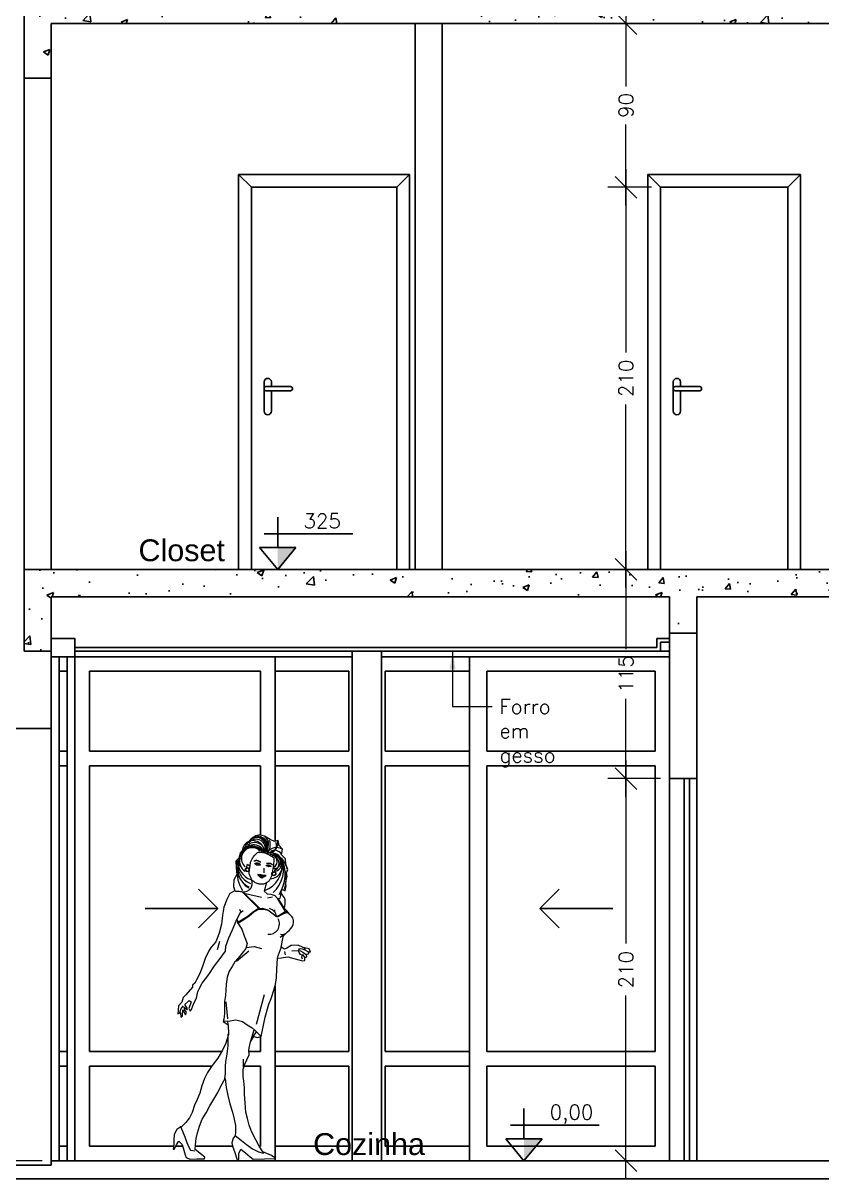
# Model space of a CAD drawing. Header units: millimetres. Extents: x -4228 to 27092, y -6721 to 984.
# Drawn here: x 6082 to 6521, y -5271 to -4635 of the extents above; entities that cross this region are included whole.
import ezdxf
from ezdxf.enums import TextEntityAlignment as Align

# ---------------------------------------------------------------- set-up
doc = ezdxf.new("R2010")
doc.units = ezdxf.units.MM
doc.header["$LTSCALE"] = 50
doc.layers.get('0').update_dxf_attribs({"lineweight": 0})
for name, color, linetype in [('cobertura', 2, 'Continuous'), ('cota', 1, 'Continuous'), ('esquadrias', 3, 'Continuous'), ('gesso', 7, 'Continuous'), ('HACHURA', 2, 'Continuous'), ('hatch', 2, 'Continuous'), ('PAREDES', 6, 'Continuous'), ('PAREDES3', 2, 'Continuous'), ('PENA01', 3, 'Continuous'), ('PENA02', 2, 'Continuous'), ('piso', 2, 'Continuous'), ('TEXTO', 7, 'Continuous')]:
    doc.layers.add(name, color=color, linetype=linetype)
doc.styles.add('ARIAL', font='arial.ttf')
doc.styles.add('COTA', font='simplex.shx')
doc.styles.add('ROMANS', font='romans.shx')
doc.dimstyles.new('1_50', dxfattribs={"dimscale": 0, "dimtxt": 8, "dimasz": 12, "dimexe": 10, "dimexo": 5, "dimgap": 4, "dimtad": 0, "dimdec": 0, "dimzin": 1, "dimdsep": 46, "dimtxsty": 'ROMANS', "dimblk": 'OBLIQUE', "dimcen": 10, "dimdle": 10, "dimclrd": 1, "dimclre": 1, "dimclrt": 7, "dimaunit": 1, "dimadec": 0, "dimazin": 0, "dimtm": 1e-09, "dimtfac": 1, "dimtdec": 0, "dimtmove": 2, "dimatfit": 3, "dimldrblk": 'OBLIQUE', "dimfxl": 1, "dimtolj": 1, "dimtzin": 0, "dimarcsym": 0})
doc.dimstyles.new('LEADER_50', dxfattribs={"dimscale": 0, "dimtxt": 8, "dimasz": 10, "dimexe": 10, "dimexo": 5, "dimgap": 4, "dimtad": 0, "dimdec": 0, "dimzin": 1, "dimdsep": 46, "dimtxsty": 'ROMANS', "dimcen": 10, "dimdle": 10, "dimclrd": 9, "dimclre": 9, "dimclrt": 7, "dimaunit": 1, "dimadec": 0, "dimazin": 0, "dimtm": 1e-09, "dimtfac": 1, "dimtdec": 0, "dimtmove": 2, "dimatfit": 3, "dimfxl": 1, "dimtolj": 1, "dimtzin": 0, "dimarcsym": 0})

# ---------------------------------------------------------------- blocks, each defined once
blk = doc.blocks.new('_OBLIQUE')
at = {"color": 0, "linetype": 'ByBlock'}
blk.add_line((-0.5, -0.5), (0.5, 0.5), dxfattribs=at)
blk = doc.blocks.new('*D66')
at = {"layer": 'cota', "color": 1, "linetype": 'Continuous', "lineweight": -2}
for p, q in [((6413.42, -4715.71), (6413.42, -4816.42)), ((6427.44, -4725.71), (6403.42, -4725.71)), ((6413.42, -4945.71), (6413.42, -4844.99)), ((6417.05, -4935.71), (6403.42, -4935.71))]:
    blk.add_line(p, q, dxfattribs=at)
at = {"layer": 'Defpoints', "color": 0, "linetype": 'Continuous', "lineweight": 30}
for p in [(6432.44, -4725.71), (6413.42, -4935.71), (6422.05, -4935.71)]:
    blk.add_point(p, dxfattribs=at)
at = {"layer": 'cota', "color": 1, "linetype": 'Continuous', "lineweight": -2, "xscale": 12, "yscale": 12, "zscale": 12}
for p, rotation in [((6413.42, -4725.71), 90), ((6413.42, -4935.71), 270)]:
    blk.add_blockref('_OBLIQUE', p, dxfattribs=dict(at, rotation=rotation))
at = {"layer": 'cota', "color": 7, "linetype": 'Continuous', "lineweight": 30, "insert": (6413.42, -4830.71), "char_height": 8, "attachment_point": 5, "rotation": 90, "style": 'ROMANS'}
blk.add_mtext('\\A1;210', dxfattribs=at)
blk = doc.blocks.new('MAÇANETA')
at = {"layer": 'PENA01', "linetype": 'Continuous', "lineweight": 30}
for p, q in [((-4.49, 194.51), (-4.49, -15.49)), ((-13.49, 69.51), (-13.49, 69.51))]:
    blk.add_line(p, q, dxfattribs=at)
at = {"layer": 'PENA01', "linetype": 'Continuous', "lineweight": 30, "flags": 128}
for points in [[(-15.49, 85.01), (-15.49, 87.51, -0.414214), (-13.49, 89.51, -0.414214), (-11.49, 87.51), (-11.49, 71.51)], [(-15.49, 71.51), (-15.49, 82.67, -0.414214)]]:
    blk.add_lwpolyline(points, format="xyb", dxfattribs=at)
at = {"layer": 'PENA01', "linetype": 'Continuous', "lineweight": 30}
for start, end in [(180, 270), (270, 0)]:
    blk.add_arc((-13.49, 71.51), 2, start, end, dxfattribs=at)
at = {"layer": 'PENA02', "linetype": 'Continuous', "lineweight": 30, "flags": 128}
blk.add_lwpolyline([(-11.44, 84.01), (-11.44, 83.67, -0.414214), (-12.44, 82.67), (-26.01, 82.67, -0.414214), (-27.01, 83.67), (-27.01, 84.01, -0.414214), (-26.01, 85.01), (-12.44, 85.01, -0.414214)], format="xyb", close=True, dxfattribs=at)
blk = doc.blocks.new('Maçaneta_01')
at = {"layer": 'cobertura', "linetype": 'Continuous', "lineweight": 30, "xscale": -1}
blk.add_blockref('MAÇANETA', (-17199.69, -15067.91), dxfattribs=at)
blk = doc.blocks.new('A$C09BD5356')
at = {"color": 3}
for p, q in [((-2007.7, 2128.61), (-1999.16, 2119.9)), ((-1992.03, 2125.88), (-1994.66, 2125.35)), ((-1989.31, 2125), (-1985.37, 2118.32)), ((-1985.31, 2106.65), (-1987.9, 2104.86)), ((-2010.75, 2092.43), (-2004.46, 2097.88)), ((-2015.45, 2062.25), (-2016.21, 2071.08)), ((-2000.43, 2059.36), (-1996.21, 2074.93)), ((-2015.25, 2059.27), (-2015.34, 2060.94))]:
    blk.add_line(p, q, dxfattribs=at)
for points in [[(-2002.85, 2002.95), (-2004.25, 2006.6), (-2005.08, 2009.97), (-2005.95, 2013.37), (-2006.35, 2018.17), (-2006.71, 2022.84), (-2006.59, 2026.09), (-2007.03, 2029.52), (-2007.34, 2032.1), (-2007.42, 2035.95), (-2006.53, 2038.42), (-2005.38, 2040.82), (-2004.2, 2043.46), (-2004.4, 2045.9), (-2004.08, 2047.7), (-2003.57, 2050.21), (-2001.82, 2053.02), (-1999.8, 2052.49), (-1997.96, 2052.9), (-1995.76, 2063.14), (-1993.89, 2069.98), (-1992.74, 2072.8), (-1991.34, 2077.17), (-1990.4, 2080.25), (-1989.96, 2083.71), (-1989.7, 2088.44), (-1989.54, 2090.95), (-1989.41, 2093.99), (-1987.19, 2094.12), (-1983.97, 2094.74), (-1980.8, 2093.76), (-1977.44, 2093.01), (-1976.1, 2092.51), (-1975.01, 2092.79), (-1975.1, 2094.37), (-1974.04, 2094.72), (-1974.21, 2095.85), (-1973.01, 2096.34), (-1973.08, 2097.26), (-1972.05, 2097.25), (-1972.82, 2098.81), (-1975.89, 2099.6), (-1978.5, 2100.75), (-1982.21, 2100.55), (-1984.41, 2099.26), (-1985.76, 2098.74), (-1987.48, 2099.73), (-1986.32, 2105.14), (-1986.18, 2105.59), (-1985.54, 2106.44), (-1984.72, 2107.22), (-1984.08, 2107.78), (-1983.26, 2108.44), (-1982.34, 2109.54), (-1981.6, 2110.31), (-1981.24, 2111.54), (-1980.98, 2112.6), (-1981.02, 2113.63), (-1981.25, 2115.04), (-1982.06, 2115.97), (-1982.98, 2116.78), (-1983.75, 2117.95), (-1984.55, 2118.77), (-1985.68, 2119.97), (-1985.38, 2122.41), (-1985.3, 2124.49), (-1985.62, 2125.59), (-1986.74, 2126.97), (-1987.58, 2128.47), (-1986.94, 2129.95), (-1985.35, 2129.27), (-1984.74, 2131.85), (-1985.19, 2133.15), (-1984.32, 2136.72), (-1984.7, 2138.66), (-1984.02, 2140.42), (-1984.92, 2143.15), (-1985.19, 2145.91), (-1987.34, 2148.11), (-1986.76, 2151.12), (-1988.47, 2152.99), (-1989.03, 2155.65), (-1990.91, 2155.1), (-1993.26, 2156.1), (-1996.12, 2157.77), (-1998.62, 2158.49), (-2000.68, 2158.07), (-2003.12, 2156.53), (-2005.68, 2153.69), (-2007.18, 2150.9), (-2008.96, 2149.04), (-2009.53, 2146.32), (-2011.17, 2144.77), (-2011.08, 2141.52), (-2010.71, 2137.81), (-2012.21, 2134.96), (-2012.34, 2131.43), (-2011.78, 2129.23), (-2014.36, 2127.86), (-2015.97, 2124.72), (-2017.48, 2120.74), (-2018.14, 2116.44), (-2018.76, 2111.78), (-2019.91, 2106.98), (-2021.74, 2102.57), (-2024.06, 2099.78), (-2025.41, 2097.81), (-2027.2, 2093.79), (-2028.59, 2089.67), (-2030.06, 2086.03), (-2031.74, 2082.61), (-2032.63, 2080.89), (-2033.91, 2079.91), (-2033.81, 2078.74), (-2037.4, 2074.7), (-2038.82, 2073.43), (-2039.4, 2070.89), (-2041.17, 2069.06), (-2041.51, 2064.86), (-2040.2, 2065.59), (-2040.03, 2063.15), (-2039.15, 2063.81), (-2038.92, 2066.89), (-2037.55, 2064.37), (-2036.98, 2065.79), (-2037.89, 2066.74), (-2038.28, 2068.3), (-2036.83, 2066.88), (-2036.48, 2067.48), (-2037.85, 2069.75), (-2035.54, 2071.75), (-2034.52, 2071.18), (-2035.77, 2067.58), (-2035.11, 2066.28), (-2034.36, 2067.08), (-2033.21, 2070.47), (-2031.83, 2073.11), (-2031.17, 2076.53), (-2028.75, 2080.83), (-2025.33, 2085.37), (-2022.34, 2089.88), (-2019.45, 2093.86), (-2016.68, 2097.59), (-2016.38, 2100.24), (-2014.81, 2104.65), (-2013.12, 2108.46), (-2011.66, 2111.84), (-2010.59, 2114.45), (-2010.1, 2113.17), (-2010.45, 2112.75), (-2008.07, 2109.11), (-2006.89, 2105.6), (-2005.31, 2101.59), (-2005.89, 2099.05), (-2007.88, 2096.63), (-2009.95, 2094.06), (-2011.69, 2092.06), (-2013.19, 2089.59), (-2014.61, 2087.16), (-2015.79, 2083.98), (-2016.27, 2080.41), (-2016.39, 2077.27), (-2016.55, 2074.41), (-2017.1, 2071.27), (-2017.15, 2067.7), (-2017.16, 2064.87), (-2017.46, 2062.12), (-2017.75, 2060.74), (-2015.18, 2059.14), (-2015.07, 2054.01), (-2016.5, 2049.57), (-2018.15, 2045.8), (-2020.6, 2041.7), (-2023.56, 2037.87), (-2026.02, 2034.07), (-2027.52, 2030.97), (-2028.91, 2027.09), (-2030.03, 2023.38), (-2031.42, 2019.96), (-2032.82, 2017.07), (-2034.04, 2013.23), (-2035.4, 2010.48), (-2037.35, 2007.87), (-2039.41, 2005.8), (-2039.95, 2005.77), (-2042.17, 2004.33), (-2043.47, 2001.75), (-2043.63, 1998.75), (-2043.74, 1996.17), (-2043.93, 1994.05), (-2043.47, 1993.91), (-2042.26, 1996.23), (-2041.04, 1998.13), (-2039.25, 1996.36), (-2038.41, 1993.43), (-2037.76, 1990.98), (-2037.2, 1989.6), (-2035.26, 1988.82), (-2031.65, 1989.01), (-2027.63, 1988.92), (-2027.45, 1989.87), (-2032.55, 1993.75), (-2032.36, 1996.29), (-2031.88, 1999.64), (-2031.27, 2002.57), (-2030.22, 2006.03), (-2028.83, 2009.7), (-2026.69, 2013.05), (-2024.77, 2016.71), (-2022.66, 2020.09), (-2020.67, 2023.58), (-2019.05, 2026.9), (-2016.7, 2030.98), (-2016.27, 2026.28), (-2015.33, 2022.13), (-2014.34, 2017.75), (-2012.87, 2013.33), (-2012.01, 2009.65), (-2011.32, 2006.36), (-2011.33, 2003.11), (-2011.45, 2001.06), (-2012.55, 1999.72), (-2013.24, 1997.35), (-2012.76, 1995.09), (-2011.81, 1992.86), (-2010.49, 1988.48), (-2009.64, 1988.64), (-2009.55, 1991.79), (-2008.62, 1993.91), (-2006.06, 1992.13), (-2003.74, 1990.03), (-2002.05, 1988.72), (-1990.24, 1989.11), (-1992.56, 1990.72), (-1997.04, 1992.65), (-1998.9, 1995.51), (-2000.79, 1998.81)], [(-1998.28, 2142.87), (-1998.91, 2143.44), (-1999.87, 2143.62), (-2001.07, 2143.34), (-2000.62, 2142.84), (-1999.38, 2142.84)], [(-1995.35, 2142.46), (-1994.15, 2142.74), (-1993.37, 2142.35), (-1992.7, 2141.92), (-1993.97, 2141.86), (-1994.86, 2142.08)]]:
    blk.add_lwpolyline(points, close=True, dxfattribs=at)
blk.add_lwpolyline([(-2011.43, 2128.98, -0.020284), (-2009.93, 2129.01, -0.026411), (-2008.78, 2128.93, -0.02537), (-2007.52, 2128.72, 0.052201), (-2006.91, 2128.64, 0.079649), (-2006.49, 2128.7, 0.0274), (-2005.35, 2129.13, 0.064224), (-2003.92, 2129.99, 0.095562), (-2003.18, 2130.84, 0.067457), (-2002.77, 2131.86, 0.068453), (-2002.65, 2132.93, 0.015418), (-2002.71, 2134.05, 0.036407), (-2002.78, 2134.52, 0.010682), (-2002.89, 2134.92, 0.005072), (-2003.13, 2135.76, 0.071926), (-2003.86, 2137.32, -0.136143), (-2004.14, 2138.2, -0.027759), (-2004.13, 2138.79, -0.010924), (-2003.98, 2140.29, -0.00111), (-2003.8, 2141.84, -0.00196), (-2003.69, 2142.72, -0.007774), (-2003.57, 2143.55, -0.008885), (-2003.44, 2144.27, -0.066599), (-2003.2, 2144.95, -0.028416), (-2002.37, 2146.42, -0.018952), (-2001.92, 2147.06, -0.012602), (-2001.19, 2147.97, -0.049379), (-2000.15, 2148.98, -0.081142), (-1999.37, 2149.42, -0.084835), (-1998.62, 2149.55, -0.051244), (-1997.37, 2149.44, -0.023778), (-1995.76, 2149.04, -0.035158), (-1994.71, 2148.65, -0.017377), (-1993.98, 2148.28, -0.010628), (-1992.81, 2147.61, -0.036371), (-1991.44, 2146.64, -0.213264), (-1991.3, 2146.37, -0.017518), (-1991.3, 2146.09, -0.004541), (-1991.34, 2145.02, -0.001839), (-1991.47, 2142.52, -0.010771), (-1991.5, 2142.09, -0.040879), (-1991.64, 2141.3, 0.023639), (-1991.93, 2139.94, 0.026713), (-1992.05, 2138.9, -0.033216), (-1992.16, 2138.06, -0.04038), (-1992.3, 2137.55, -0.014672), (-1992.84, 2136.2, -0.028256), (-1993.56, 2134.77, -0.074544), (-1993.94, 2134.3, -0.029759), (-1994.24, 2134.06, -0.014016), (-1994.9, 2133.6, -0.017969), (-1995.51, 2133.24, -0.01677), (-1996.18, 2132.9, -0.093125), (-1997.18, 2132.64, -0.057692), (-1998.82, 2132.73, -0.039623), (-1999.7, 2132.95, -0.026334), (-2000.95, 2133.45, -0.062157), (-2001.63, 2133.87, -0.041541), (-2002.5, 2134.7)], format="xyb", dxfattribs=at)
for points in [[(-2004.37, 2140.95), (-2005.57, 2141.24), (-2005.03, 2143.15), (-2004.15, 2142.55)], [(-1998.05, 2144.23), (-1999.11, 2144.73), (-2000.41, 2145.19), (-2001.79, 2144.7)], [(-1998.03, 2144.13), (-1999.09, 2144.63), (-2000.39, 2145.09), (-2001.77, 2144.6)], [(-1998.03, 2144.07), (-1999.09, 2144.57), (-2000.39, 2145.03), (-2001.77, 2144.54)], [(-1998.54, 2142.91), (-1999.19, 2143.46), (-1999.77, 2143.73), (-2000.56, 2143.69), (-2001.1, 2143.3), (-2001.37, 2143.32)], [(-1995.27, 2142.42), (-1994.5, 2142.8), (-1993.94, 2142.91), (-1993.54, 2142.58), (-1993, 2142.27), (-1992.71, 2141.96)], [(-1995.16, 2143.75), (-1994.05, 2143.92), (-1993.11, 2143.78), (-1992.05, 2142.95)], [(-1995.13, 2143.65), (-1994.03, 2143.83), (-1993.09, 2143.68), (-1992.03, 2142.86)], [(-1995.13, 2143.59), (-1994.03, 2143.77), (-1993.09, 2143.62), (-1992.03, 2142.8)], [(-1999.69, 2137.86), (-1998.21, 2137.25), (-1997.15, 2137.03), (-1995.34, 2137.27), (-1997.14, 2137.45), (-1998.09, 2137.67), (-1999.69, 2137.86), (-1998.21, 2136.82), (-1997.15, 2136.39), (-1995.52, 2137.16), (-1997.54, 2135.8), (-1998.42, 2136.33), (-1999.79, 2137.75)], [(-1996.56, 2141.13), (-1996.6, 2138.62)], [(-1992.26, 2138.53), (-1990.74, 2139.26), (-1990.63, 2140.95), (-1991.93, 2140.75)], [(-1995.19, 2133.58), (-1996.27, 2128.97), (-1994.86, 2127.69), (-1992.77, 2127.47), (-1990.84, 2126.85), (-1989.36, 2125.29), (-1987.98, 2125.43), (-1987.55, 2126.77), (-1987.73, 2128.05)], [(-2007.26, 2128.6), (-1998.68, 2119.9)], [(-2006.12, 2127.9), (-1997.72, 2125.94)], [(-1989.08, 2125.05), (-1985.26, 2118.7)], [(-2010.62, 2114.28), (-2008.59, 2118.18), (-2009.11, 2119.43)], [(-2010.32, 2112.16), (-2006.48, 2114.54), (-2004.13, 2116.12), (-2001.97, 2117.97), (-1999.44, 2119.46), (-1996.72, 2119.64), (-1994, 2119.11)], [(-2009.85, 2112.93), (-2006.94, 2114.75), (-2004.67, 2116.18), (-2002.66, 2117.94), (-1999.85, 2119.8), (-1997.45, 2120.14), (-1994.41, 2119.28), (-1992.33, 2117.72), (-1989.91, 2115.8), (-1988.14, 2116.7), (-1985.37, 2118.35), (-1983.99, 2117.84)], [(-2008.73, 2117.9), (-2007.31, 2118.85)], [(-1989.31, 2115.59), (-1987.06, 2116.82), (-1984.81, 2117.88), (-1983.4, 2117.53)], [(-2020.87, 2098.46), (-2019.51, 2102.87)], [(-2005.79, 2099.55), (-2001.51, 2100.06), (-1997.73, 2099.08)], [(-1989.41, 2094.3), (-1987.31, 2099.84)], [(-1985.1, 2095.69), (-1985.44, 2097.5)], [(-1978.58, 2097.82), (-1981.91, 2097.66)], [(-1976.37, 2095.55), (-1977.28, 2095.98), (-1977.95, 2097), (-1978.54, 2097.92), (-1977.31, 2097.74), (-1976.04, 2097.06), (-1974.31, 2095.92)], [(-1973.39, 2097.37), (-1974.87, 2098.08), (-1976.25, 2098.62), (-1977.31, 2098.87), (-1978.33, 2098.77), (-1978.05, 2098.17)], [(-1976.28, 2093.46), (-1976.58, 2094.49), (-1976.22, 2095.86), (-1975.1, 2094.23)], [(-1974.73, 2098.08), (-1975.47, 2099.32), (-1974.3, 2099.31)], [(-2040.45, 2065.45), (-2039.87, 2067.57), (-2038.63, 2068.98)], [(-2017.75, 2061.2), (-2015.13, 2060.93), (-2011.17, 2061.66), (-2007.71, 2060.87), (-2005.25, 2059.16), (-2002.57, 2057.48), (-2001.03, 2056.17), (-1999.3, 2054.42), (-1997.96, 2052.9)], [(-2016.88, 2030.91), (-2016.66, 2033.56), (-2016.6, 2037.2), (-2016.34, 2039.88), (-2015.86, 2042.6), (-2015.47, 2045.22), (-2015.17, 2048.08), (-2015.26, 2050.38), (-2015.24, 2054.33)], [(-2003.39, 2050.7), (-2001.52, 2056.41)], [(-2001.86, 2053.13), (-2000.39, 2055.42)], [(-2007.17, 2037.18), (-2007.11, 2041.14)], [(-2040.09, 2005.91), (-2039.14, 2003.39), (-2037.92, 2000.38), (-2036.77, 1997.55), (-2035.76, 1995.04), (-2034.92, 1993.41), (-2032.73, 1993.18)], [(-2011.45, 2001.23), (-2008.15, 1998.46), (-2005.64, 1996.51), (-2002.41, 1994.16), (-1999.23, 1992.55), (-1996.72, 1991.9)]]:
    blk.add_lwpolyline(points, dxfattribs=at)
at = {"color": 3, "const_width": 0.292}
for points in [[(-2000.34, 2143.16, 1), (-1999.72, 2143.16, 1)], [(-1994.44, 2142.31, 1), (-1993.81, 2142.31, 1)]]:
    blk.add_lwpolyline(points, format="xyb", close=True, dxfattribs=at)
at = {"color": 3}
for centre, radius in [((-2005.19, 2140.32), 1.06), ((-2005.19, 2140.32), 0.89), ((-1991.27, 2138.19), 1.06), ((-1991.27, 2138.19), 0.89)]:
    blk.add_circle(centre, radius, dxfattribs=at)
for centre, radius, start, end in [((-2002.11, 2149.74), 5.75, 357.55725, 183.3533), ((-2001.31, 2148.98), 5.54, 9.12089, 132.07068), ((-2000.21, 2152.06), 5.03, 326.21807, 155.51311), ((-2000.51, 2151.41), 4.82, 340.08927, 140.70853), ((-2000.17, 2151.92), 5.42, 332.81955, 113.77013), ((-1999.81, 2152.22), 5.57, 329.53436, 89.66106), ((-1998.4, 2153.88), 4.37, 292.78242, 56.33863), ((-2000.94, 2153.26), 7.79, 325.53943, 17.135), ((-1993.6, 2152.88), 3.77, 258.87306, 27.18045), ((-1993.82, 2154.17), 4.7, 275.65499, 14.78785), ((-2002.29, 2145.13), 7.31, 38.94837, 207.60972), ((-2002.33, 2145.01), 6.93, 42.23833, 233.19616), ((-2002.64, 2146.14), 5.65, 43.02055, 229.71896), ((-2001.97, 2146.97), 6.32, 25.76803, 159.6228), ((-2003.24, 2142.9), 9.72, 44.20624, 108.91934), ((-1990, 2146.25), 5.65, 57.16203, 146.66406), ((-1993.47, 2142.3), 6.76, 271.42575, 98.08075), ((-1993.19, 2144.59), 3.62, 303.08744, 89.48836), ((-1990.84, 2146.34), 4.1, 30.95329, 122.00946), ((-1991.84, 2144.06), 4.81, 288.74985, 104.19213), ((-1993.13, 2139.5), 8.84, 6.85231, 78.74714), ((-1998.58, 2142.19), 12.42, 167.68483, 243.11064), ((-1999.64, 2142.99), 10.62, 167.95927, 248.89124), ((-1998.64, 2140.8), 11.57, 152.62091, 240.17903), ((-2000.09, 2144.54), 10.01, 176.46631, 250.85759), ((-2001.04, 2142.63), 14.19, 290.4539, 6.3601), ((-1992.46, 2143.59), 3.98, 301.34345, 88.86674), ((-1991.21, 2144.19), 3.46, 283.82403, 101.36086), ((-2002.85, 2140.77), 16.7, 311.89532, 20.18515), ((-2004.09, 2135.21), 19.23, 343.78224, 39.14), ((-2005.28, 2138.02), 19.9, 327.52217, 24.88727), ((-1987.46, 2141), 23.4, 180.30597, 209.89033), ((-1995.12, 2114.69), 5.45, 12.3558, 73.03677), ((-1973.33, 2120.65), 17.73, 184.40919, 188.28473), ((-1993.85, 2111.97), 5.51, 263.88705, 28.27504), ((-1986.83, 2109.47), 3.14, 252.34939, 303.40743)]:
    blk.add_arc(centre, radius, start, end, dxfattribs=at)
blk = doc.blocks.new('MulherGostosa-1')
at = {"layer": 'hatch', "linetype": 'Continuous', "xscale": -1.050000000000182, "yscale": 1.050000000000182, "zscale": 1.05}
blk.add_blockref('A$C09BD5356', (-978.92, -2246.92), dxfattribs=at)
blk = doc.blocks.new('*D105')
at = {"layer": 'cota', "color": 1, "linetype": 'Continuous', "lineweight": -2}
for p, q in [((6413.42, -4925.71), (6413.42, -4979.49)), ((6427.44, -4935.71), (6403.42, -4935.71)), ((6413.42, -5060.71), (6413.42, -5006.92)), ((6432.44, -5050.71), (6403.42, -5050.71))]:
    blk.add_line(p, q, dxfattribs=at)
at = {"layer": 'Defpoints', "color": 0, "linetype": 'Continuous', "lineweight": 30}
for p in [(6432.44, -4935.71), (6413.42, -5050.71), (6437.44, -5050.71)]:
    blk.add_point(p, dxfattribs=at)
at = {"layer": 'cota', "color": 1, "linetype": 'Continuous', "lineweight": -2, "xscale": 12, "yscale": 12, "zscale": 12}
for p, rotation in [((6413.42, -4935.71), 90), ((6413.42, -5050.71), 270)]:
    blk.add_blockref('_OBLIQUE', p, dxfattribs=dict(at, rotation=rotation))
at = {"layer": 'cota', "color": 7, "linetype": 'Continuous', "lineweight": 30, "insert": (6413.42, -4993.21), "char_height": 8, "attachment_point": 5, "rotation": 90, "style": 'ROMANS'}
blk.add_mtext('\\A1;115', dxfattribs=at)
blk = doc.blocks.new('*D106')
at = {"layer": 'cota', "color": 1, "linetype": 'Continuous', "lineweight": -2}
for p, q in [((6413.42, -5040.71), (6413.42, -5141.42)), ((6432.44, -5050.71), (6403.42, -5050.71)), ((6413.42, -5270.71), (6413.42, -5169.99)), ((6428.44, -5260.71), (6403.42, -5260.71))]:
    blk.add_line(p, q, dxfattribs=at)
at = {"layer": 'Defpoints', "color": 0, "linetype": 'Continuous', "lineweight": 30}
for p in [(6437.44, -5050.71), (6413.42, -5260.71), (6433.44, -5260.71)]:
    blk.add_point(p, dxfattribs=at)
at = {"layer": 'cota', "color": 1, "linetype": 'Continuous', "lineweight": -2, "xscale": 12, "yscale": 12, "zscale": 12}
for p, rotation in [((6413.42, -5050.71), 90), ((6413.42, -5260.71), 270)]:
    blk.add_blockref('_OBLIQUE', p, dxfattribs=dict(at, rotation=rotation))
at = {"layer": 'cota', "color": 7, "linetype": 'Continuous', "lineweight": 30, "insert": (6413.42, -5155.71), "char_height": 8, "attachment_point": 5, "rotation": 90, "style": 'ROMANS'}
blk.add_mtext('\\A1;210', dxfattribs=at)
blk = doc.blocks.new('*D107')
at = {"layer": 'cota', "color": 1, "linetype": 'Continuous', "lineweight": -2}
for p, q in [((6056.78, -4970.71), (6056.78, -5106.42)), ((6070.44, -4980.71), (6046.78, -4980.71)), ((6056.78, -5270.71), (6056.78, -5134.99)), ((6092.44, -5260.71), (6046.78, -5260.71))]:
    blk.add_line(p, q, dxfattribs=at)
at = {"layer": 'Defpoints', "color": 0, "linetype": 'Continuous', "lineweight": 30}
for p in [(6075.44, -4980.71), (6056.78, -5260.71), (6097.44, -5260.71)]:
    blk.add_point(p, dxfattribs=at)
at = {"layer": 'cota', "color": 1, "linetype": 'Continuous', "lineweight": -2, "xscale": 12, "yscale": 12, "zscale": 12}
for p, rotation in [((6056.78, -4980.71), 90), ((6056.78, -5260.71), 270)]:
    blk.add_blockref('_OBLIQUE', p, dxfattribs=dict(at, rotation=rotation))
at = {"layer": 'cota', "color": 7, "linetype": 'Continuous', "lineweight": 30, "insert": (6056.78, -5120.71), "char_height": 8, "attachment_point": 5, "rotation": 90, "style": 'ROMANS'}
blk.add_mtext('\\A1;280', dxfattribs=at)
blk = doc.blocks.new('*D109')
at = {"layer": 'cota', "color": 1, "linetype": 'Continuous', "lineweight": -2}
for p, q in [((6032.11, -4430.71), (6032.11, -4836.42)), ((6065.44, -4440.71), (6022.11, -4440.71)), ((6032.11, -5270.71), (6032.11, -4864.99)), ((6092.44, -5260.71), (6022.11, -5260.71))]:
    blk.add_line(p, q, dxfattribs=at)
at = {"layer": 'Defpoints', "color": 0, "linetype": 'Continuous', "lineweight": 30}
for p in [(6032.11, -4440.71), (6070.44, -4440.71), (6097.44, -5260.71)]:
    blk.add_point(p, dxfattribs=at)
at = {"layer": 'cota', "color": 1, "linetype": 'Continuous', "lineweight": -2, "xscale": 12, "yscale": 12, "zscale": 12}
for p, rotation in [((6032.11, -4440.71), 90), ((6032.11, -5260.71), 270)]:
    blk.add_blockref('_OBLIQUE', p, dxfattribs=dict(at, rotation=rotation))
at = {"layer": 'cota', "color": 7, "linetype": 'Continuous', "lineweight": 30, "insert": (6032.11, -4850.71), "char_height": 8, "attachment_point": 5, "rotation": 90, "style": 'ROMANS'}
blk.add_mtext('\\A1;820', dxfattribs=at)
blk = doc.blocks.new('*D110')
at = {"layer": 'cota', "color": 1, "linetype": 'Continuous', "lineweight": -2}
for p, q in [((6413.42, -4625.71), (6413.42, -4670.23)), ((6422.44, -4635.71), (6403.42, -4635.71)), ((6413.42, -4735.71), (6413.42, -4691.18)), ((6422.44, -4725.71), (6403.42, -4725.71))]:
    blk.add_line(p, q, dxfattribs=at)
at = {"layer": 'Defpoints', "color": 0, "linetype": 'Continuous', "lineweight": 30}
for p in [(6413.42, -4635.71), (6427.44, -4635.71), (6427.44, -4725.71)]:
    blk.add_point(p, dxfattribs=at)
at = {"layer": 'cota', "color": 1, "linetype": 'Continuous', "lineweight": -2, "xscale": 12, "yscale": 12, "zscale": 12}
for p, rotation in [((6413.42, -4635.71), 90), ((6413.42, -4725.71), 270)]:
    blk.add_blockref('_OBLIQUE', p, dxfattribs=dict(at, rotation=rotation))
at = {"layer": 'cota', "color": 7, "linetype": 'Continuous', "lineweight": 30, "insert": (6413.42, -4680.71), "char_height": 8, "attachment_point": 5, "rotation": 90, "style": 'ROMANS'}
blk.add_mtext('\\A1;90', dxfattribs=at)

msp = doc.modelspace()

# ---------------------------------------------------------------- hatches: boundary and pattern name
at = {"layer": 'HACHURA', "linetype": 'Continuous', "lineweight": 30}
h = msp.add_hatch(dxfattribs=at)
h.set_pattern_fill('AR-CONC', color=256, scale=0.2, style=0)
h.set_pattern_definition([(50, (5738.18, -492.775), (36.43693, -3.18782), [3.81, -41.91]), (355, (5738.18, -492.775), (-7.04857, 38.21133), [3.048, -33.528]), (100.451, (5741.217, -493.04), (29.3885, 35.02334), [3.238, -35.618]), (46.1842, (5738.18, -482.615), (54.2158, -8.40847), [5.715, -62.865]), (96.6356, (5742.7, -483.316), (47.48085, 49.4851), [4.857, -53.427]), (351.184, (5738.18, -482.615), (47.4809, 49.485), [4.572, -50.292]), (21, (5743.26, -485.155), (30.32298, -20.4531), [3.81, -41.91]), (326, (5743.26, -485.155), (12.3604, 36.8376), [3.048, -33.528]), (71.4514, (5745.787, -486.86), (42.6833, 16.38457), [3.238, -35.618]), (37.5, (5738.18, -492.775), (0.61772, 16.911008), [0, -33.1216, 0, -34.036, 0, -33.655]), (7.5, (5738.18, -492.775), (13.36393, 20.036115), [0, -19.4056, 0, -32.3596, 0, -12.827]), (327.5, (5726.852, -492.775), (27.11812, -1.14575), [0, -12.7, 0, -39.624, 0, -52.578]), (317.5, (5721.772, -492.775), (29.62584, 5.0853), [0, -16.51, 0, -26.3144, 0, -37.338])])
h.paths.add_polyline_path([(6917.44, -4635.71), (6917.44, -4615.71), (6902.44, -4615.71), (6902.44, -4620.71), (6297.44, -4620.71), (6082.44, -4620.71), (6082.44, -4665.71), (6097.44, -4665.71), (6097.44, -4635.71), (6782.44, -4635.71), (6782.44, -4665.71), (6797.44, -4665.71), (6797.44, -4635.71)])
h = msp.add_hatch(dxfattribs=at)
h.set_pattern_fill('AR-CONC', color=256, scale=0.2, style=0)
h.set_pattern_definition([(50, (6833.308, -5955.808), (36.4369, -3.1878), [3.81, -41.91]), (355, (6833.31, -5955.808), (-7.0486, 38.2113), [3.048, -33.528]), (100.451, (6836.345, -5956.074), (29.3885, 35.0233), [3.238, -35.618]), (46.184, (6833.31, -5945.65), (54.2158, -8.4085), [5.715, -62.865]), (96.6356, (6837.826, -5946.35), (47.4808, 49.4851), [4.857, -53.427]), (351.184, (6833.31, -5945.65), (47.481, 49.485), [4.572, -50.292]), (21, (6838.388, -5948.188), (30.323, -20.4531), [3.81, -41.91]), (326, (6838.39, -5948.188), (12.3604, 36.8376), [3.048, -33.528]), (71.4514, (6840.915, -5949.892), (42.6833, 16.3846), [3.238, -35.618]), (37.5, (6833.308, -5955.808), (0.61772, 16.91101), [0, -33.1216, 0, -34.036, 0, -33.655]), (7.5, (6833.308, -5955.808), (13.36393, 20.03611), [0, -19.4056, 0, -32.3596, 0, -12.827]), (327.5, (6821.98, -5955.808), (27.11812, -1.14575), [0, -12.7, 0, -39.624, 0, -52.578]), (317.5, (6816.9, -5955.808), (29.62584, 5.0853), [0, -16.51, 0, -26.3144, 0, -37.338])])
h.paths.add_polyline_path([(6797.44, -4973.71), (6797.44, -4935.71), (6082.44, -4935.71), (6082.44, -4980.71), (6097.44, -4980.71), (6097.44, -4973.71), (6097.44, -4950.71), (6437.44, -4950.71), (6437.44, -4970.71), (6452.44, -4970.71), (6452.44, -4950.71), (6782.44, -4950.71), (6782.44, -4973.71)])

# ---------------------------------------------------------------- linework, layer by layer
at = {"layer": 'esquadrias', "linetype": 'Continuous', "lineweight": 30}
for p, q in [((6200.44, -4718.71), (6294.44, -4718.71)), ((6200.44, -4718.71), (6200.44, -4935.71)), ((6207.44, -4725.71), (6200.44, -4718.71)), ((6287.44, -4725.71), (6294.44, -4718.71)), ((6294.44, -4718.71), (6294.44, -4935.71)), ((6425.44, -4718.71), (6425.44, -4935.71)), ((6425.44, -4718.71), (6509.44, -4718.71)), ((6432.44, -4725.71), (6425.44, -4718.71)), ((6502.44, -4725.71), (6509.44, -4718.71)), ((6509.44, -4718.71), (6509.44, -4935.71)), ((6207.44, -4725.71), (6207.44, -4935.71)), ((6207.44, -4725.71), (6287.44, -4725.71)), ((6287.44, -4725.71), (6287.44, -4935.71)), ((6425.44, -4935.71), (6425.44, -4725.71)), ((6432.44, -4935.71), (6432.44, -4725.71)), ((6432.44, -4725.71), (6432.44, -4935.71)), ((6432.44, -4725.71), (6502.44, -4725.71)), ((6502.44, -4935.71), (6502.44, -4725.71)), ((6502.44, -4725.71), (6502.44, -4935.71)), ((6509.44, -4935.71), (6509.44, -4725.71)), ((6110.44, -4983.71), (6262.94, -4983.71)), ((6220.44, -5085.15), (6220.44, -4983.71)), ((6278.94, -4983.71), (6437.44, -4983.71)), ((6327.44, -5260.71), (6327.44, -4983.71)), ((6118.44, -4991.71), (6212.44, -4991.71)), ((6118.44, -5035.71), (6118.44, -4991.71)), ((6212.44, -5035.71), (6212.44, -4991.71)), ((6220.44, -4991.71), (6260.94, -4991.71)), ((6260.94, -5035.71), (6260.94, -4991.71)), ((6280.94, -4991.71), (6327.44, -4991.71)), ((6280.94, -5035.71), (6280.94, -4991.71)), ((6336.83, -5035.71), (6336.83, -4991.71)), ((6336.83, -4991.71), (6429.44, -4991.71)), ((6429.44, -5035.71), (6429.44, -4991.71)), ((6118.44, -5035.71), (6212.44, -5035.71)), ((6220.44, -5035.71), (6260.94, -5035.71)), ((6280.94, -5035.71), (6327.44, -5035.71)), ((6336.83, -5035.71), (6429.44, -5035.71)), ((6118.44, -5043.71), (6212.44, -5043.71)), ((6118.44, -5200.71), (6118.44, -5043.71)), ((6212.44, -5081.76), (6212.44, -5043.71)), ((6220.44, -5043.71), (6260.94, -5043.71)), ((6260.94, -5200.71), (6260.94, -5043.71)), ((6280.94, -5043.71), (6327.44, -5043.71)), ((6280.94, -5200.71), (6280.94, -5043.71)), ((6336.83, -5043.71), (6429.44, -5043.71)), ((6336.83, -5200.71), (6336.83, -5043.71)), ((6429.44, -5200.71), (6429.44, -5043.71)), ((6437.44, -5050.71), (6437.44, -5260.71)), ((6452.44, -5050.71), (6452.44, -5260.71)), ((6220.44, -5259.2), (6220.44, -5164.71)), ((6212.44, -5200.71), (6212.44, -5192.6)), ((6118.44, -5200.71), (6191.15, -5200.71)), ((6206.09, -5200.71), (6212.44, -5200.71)), ((6220.44, -5200.71), (6260.94, -5200.71)), ((6280.94, -5200.71), (6327.44, -5200.71)), ((6336.83, -5200.71), (6429.44, -5200.71)), ((6118.44, -5252.71), (6118.44, -5208.71)), ((6118.44, -5208.71), (6185.64, -5208.71)), ((6203.43, -5208.71), (6212.44, -5208.71)), ((6212.44, -5252.71), (6212.44, -5208.71)), ((6220.44, -5208.71), (6260.94, -5208.71)), ((6260.94, -5252.71), (6260.94, -5208.71)), ((6280.94, -5252.71), (6280.94, -5208.71)), ((6280.94, -5208.71), (6327.44, -5208.71)), ((6336.83, -5252.71), (6336.83, -5208.71)), ((6336.83, -5208.71), (6429.44, -5208.71)), ((6429.44, -5252.71), (6429.44, -5208.71)), ((6118.44, -5252.71), (6164.66, -5252.71)), ((6165.92, -5252.71), (6169.66, -5252.71)), ((6176.6, -5252.71), (6197.13, -5252.71)), ((6211.75, -5252.71), (6212.44, -5252.71)), ((6220.44, -5252.71), (6260.94, -5252.71)), ((6280.94, -5252.71), (6327.44, -5252.71)), ((6336.83, -5252.71), (6429.44, -5252.71)), ((6220.44, -5260.71), (6220.44, -5259.52))]:
    msp.add_line(p, q, dxfattribs=at)
at = {"layer": 'esquadrias', "color": 2, "linetype": 'Continuous', "lineweight": 30}
for p, q in [((6110.44, -4983.71), (6110.44, -4978.71)), ((6097.44, -4983.71), (6110.44, -4983.71)), ((6101.78, -4983.71), (6101.78, -5260.71)), ((6106.11, -4983.71), (6106.11, -5260.71)), ((6101.78, -4991.71), (6106.11, -4991.71)), ((6101.78, -5035.71), (6106.11, -5035.71)), ((6101.78, -5043.71), (6106.11, -5043.71)), ((6445.44, -5050.71), (6445.44, -5260.71)), ((6448.44, -5050.71), (6448.44, -5260.71)), ((6101.78, -5200.71), (6106.11, -5200.71)), ((6101.78, -5208.71), (6106.11, -5208.71))]:
    msp.add_line(p, q, dxfattribs=at)
at = {"layer": 'esquadrias', "color": 3, "linetype": 'Continuous', "lineweight": 30}
for p, q in [((6097.44, -4983.71), (6097.44, -5260.71)), ((6110.44, -4983.71), (6110.44, -5260.71)), ((6432.44, -4980.71), (6437.44, -4980.71))]:
    msp.add_line(p, q, dxfattribs=at)
at = {"layer": 'esquadrias', "color": 7, "linetype": 'Continuous', "lineweight": 30}
for p, q in [((6262.94, -5260.71), (6262.94, -4980.71)), ((6278.94, -5260.71), (6278.94, -4980.71)), ((6188.96, -5122.03), (6178.36, -5111.43)), ((6366.14, -5122.03), (6376.75, -5111.43)), ((6148.96, -5122.03), (6188.96, -5122.03)), ((6188.96, -5122.03), (6178.36, -5132.64)), ((6406.14, -5122.03), (6366.14, -5122.03)), ((6366.14, -5122.03), (6376.75, -5132.64))]:
    msp.add_line(p, q, dxfattribs=at)
at = {"layer": 'esquadrias', "color": 2, "linetype": 'Continuous', "lineweight": 30}
for points in [[(6097.44, -4973.71), (6110.44, -4973.71), (6110.44, -4983.71), (6097.44, -4983.71)], [(6101.78, -5252.71), (6106.11, -5252.71), (6106.11, -5260.71), (6101.78, -5260.71)]]:
    msp.add_lwpolyline(points, close=True, dxfattribs=at)
at = {"layer": 'gesso', "linetype": 'Continuous', "lineweight": 30}
for p, q in [((6430.44, -4973.71), (6437.44, -4973.71)), ((6430.44, -4978.71), (6430.44, -4973.71)), ((6097.44, -4981.71), (6097.44, -4978.71)), ((6110.44, -4978.71), (6430.44, -4978.71)), ((6432.44, -4980.71), (6432.44, -4975.71)), ((6432.44, -4975.71), (6437.44, -4975.71)), ((6110.44, -4980.71), (6432.44, -4980.71))]:
    msp.add_line(p, q, dxfattribs=at)
at = {"layer": 'PAREDES', "linetype": 'Continuous', "lineweight": 30}
for p, q in [((6082.44, -4442.71), (6082.44, -4980.71)), ((6097.44, -4635.71), (6782.44, -4635.71)), ((6097.44, -4635.71), (6097.44, -4935.71)), ((6297.44, -4635.71), (6297.44, -4935.71)), ((6312.44, -4635.71), (6312.44, -4935.71)), ((6297.44, -4935.71), (6297.44, -4655.71)), ((6312.44, -4935.71), (6312.44, -4655.71)), ((6097.44, -4665.71), (6082.44, -4665.71)), ((6082.44, -4935.71), (6797.44, -4935.71)), ((6097.44, -4950.71), (6437.44, -4950.71)), ((6097.44, -4950.71), (6097.44, -4980.71)), ((6437.44, -4950.71), (6437.44, -5050.71)), ((6452.44, -4950.71), (6452.44, -5050.71)), ((6452.44, -4950.71), (6782.44, -4950.71)), ((6452.44, -4970.71), (6437.44, -4970.71)), ((6097.44, -4980.71), (6082.44, -4980.71)), ((6437.44, -5050.71), (6452.44, -5050.71))]:
    msp.add_line(p, q, dxfattribs=at)
at = {"layer": 'PAREDES3', "color": 3, "linetype": 'Continuous', "lineweight": 30}
msp.add_line((6047.44, -5023.21), (6097.44, -5023.21), dxfattribs=at)
at = {"layer": 'PENA01', "lineweight": 30}
for p, q in [((6221.93, -4906.95), (6221.93, -4923.71)), ((6214.48, -4916.19), (6263.21, -4916.19)), ((6211.93, -4923.71), (6231.93, -4923.71)), ((6221.93, -4935.71), (6211.93, -4923.71)), ((6221.93, -4935.71), (6231.93, -4923.71)), ((6357.32, -5231.95), (6357.32, -5248.71)), ((6349.87, -5241.19), (6398.6, -5241.19)), ((6347.32, -5248.71), (6367.32, -5248.71)), ((6357.32, -5260.71), (6347.32, -5248.71)), ((6357.32, -5260.71), (6367.32, -5248.71))]:
    msp.add_line(p, q, dxfattribs=at)
for points in [[(6221.93, -4935.71), (6221.93, -4923.71), (6221.93, -4935.71), (6231.93, -4923.71)], [(6357.32, -5260.71), (6357.32, -5248.71), (6357.32, -5260.71), (6367.32, -5248.71)]]:
    msp.add_solid(points, dxfattribs=at)
at = {"layer": 'piso', "color": 6, "linetype": 'Continuous', "lineweight": 30}
for p, q in [((6097.44, -5263.21), (5757.44, -5263.21)), ((6097.44, -5260.71), (6797.44, -5260.71)), ((6097.44, -5260.71), (6097.44, -5263.21))]:
    msp.add_line(p, q, dxfattribs=at)
at = {"layer": 'piso', "color": 8, "linetype": 'Continuous', "lineweight": 30}
msp.add_line((5297.44, -5270.71), (7007.44, -5270.71), dxfattribs=at)

# ---------------------------------------------------------------- block references
at = {"layer": 'cota', "linetype": 'Continuous', "lineweight": 30}
for p in [(23402.65, 10147.69), (23627.65, 10147.69)]:
    msp.add_blockref('Maçaneta_01', p, dxfattribs=at)
at = {"layer": 'cota', "linetype": 'Continuous', "lineweight": 30, "xscale": -1}
msp.add_blockref('MulherGostosa-1', (7331.72, -5101.15), dxfattribs=at)

# ---------------------------------------------------------------- texts
at = {"layer": 'HACHURA', "color": 7, "linetype": 'Continuous', "lineweight": 30, "insert": (6343.86, -5007.13), "char_height": 8, "width": 0.32, "attachment_point": 1, "style": 'ROMANS'}
msp.add_mtext('Forro\\Pem gesso', dxfattribs=at)
at = {"layer": 'PENA02', "lineweight": 30, "style": 'COTA'}
for s, p in [('325', (6236.1, -4913.07)), ('0,00', (6371.49, -5238.07))]:
    msp.add_text(s, height=8, dxfattribs=at).set_placement(p)
at = {"layer": 'TEXTO', "linetype": 'Continuous', "lineweight": 30, "style": 'ARIAL'}
for s, p in [('Closet', (6169.12, -4931.21)), ('Cozinha', (6272.12, -5257.58))]:
    msp.add_text(s, height=12, dxfattribs=at).set_placement(p, align=Align.CENTER)

# ---------------------------------------------------------------- dimensions: what is measured, and where the dimension line sits
at = {"layer": 'cota', "linetype": 'Continuous', "lineweight": 30}
for base, p1, p2, picture, middle in [((6032.11, -4440.71), (6097.44, -5260.71), (6070.44, -4440.71), '*D109', (6032.11, -4850.71)), ((6413.42, -4635.71), (6427.44, -4725.71), (6427.44, -4635.71), '*D110', (6413.42, -4680.71)), ((6413.42, -4935.71), (6432.44, -4725.71), (6422.05, -4935.71), '*D66', (6413.42, -4830.71)), ((6413.42, -5050.71), (6432.44, -4935.71), (6437.44, -5050.71), '*D105', (6413.42, -4993.21)), ((6056.78, -5260.71), (6075.44, -4980.71), (6097.44, -5260.71), '*D107', (6056.78, -5120.71)), ((6413.42, -5260.71), (6437.44, -5050.71), (6433.44, -5260.71), '*D106', (6413.42, -5155.71))]:
    dim = msp.add_linear_dim(base=base, p1=p1, p2=p2, angle=90, dimstyle='1_50', override={"dimscale": 1}, dxfattribs=at)
    dim.commit()
    dim.dimension.update_dxf_attribs({"geometry": picture, "text_midpoint": middle})

# ---------------------------------------------------------------- leaders
at = {"layer": 'HACHURA', "color": 3, "linetype": 'Continuous', "lineweight": 30, "annotation_type": 0, "has_hookline": 1, "hookline_direction": 0, "text_width": 58.29}
msp.add_leader([(6318.05, -4980.71), (6318.05, -5011.13), (6339.86, -5011.13)], dimstyle='LEADER_50', override={"dimscale": 1}, dxfattribs=at)

doc.saveas('drawing.dxf')
